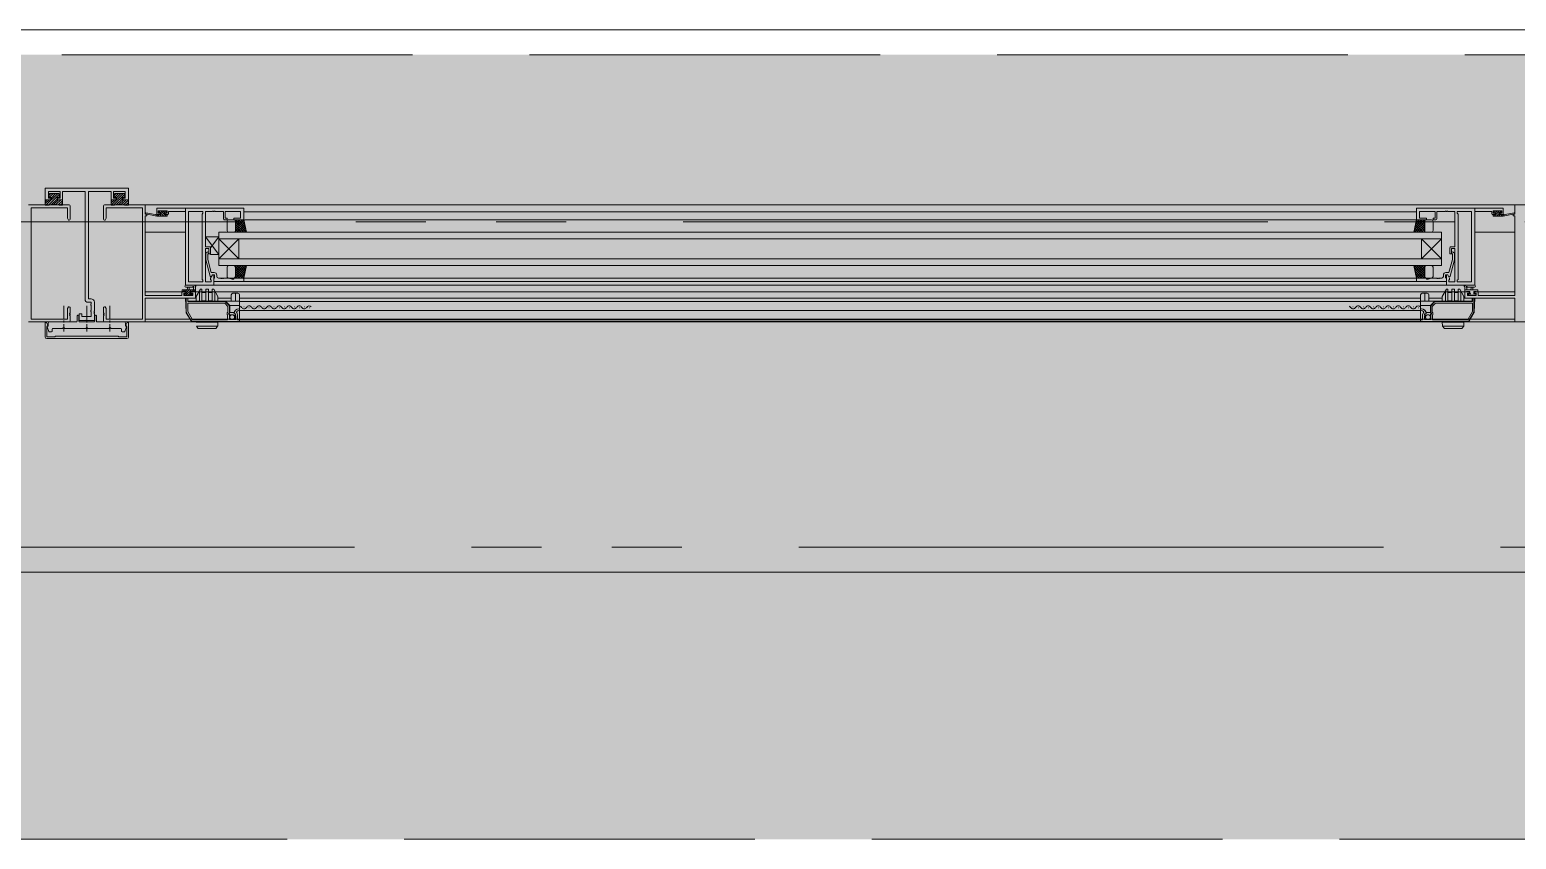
# Model space of a CAD drawing. Units: millimetres at full size. Extents: x -22551 to 92397, y -19340 to 14894.
# Drawn here: x -8228 to -7338, y 6644 to 7129 of the extents above; entities that cross this region are included whole.
import ezdxf

# ---------------------------------------------------------------- set-up
doc = ezdxf.new("R2010")
doc.units = ezdxf.units.MM
doc.header["$LTSCALE"] = 70
doc.linetypes.add('DASHED3', pattern=[4, 3, -1])
doc.linetypes.add('DOUBLE_CHAIN1', pattern=[8.8, 5, -1, 0.6, -0.6, 0.6, -1])
doc.layers.add('1-2_階なし_梁', color=9, linetype='DASHED3', lineweight=15)
doc.layers.add('2-0_通芯', color=7, linetype='Continuous', lineweight=15)

# ---------------------------------------------------------------- blocks, each defined once
blk = doc.blocks.new('グループ部品-125')
at = {"layer": '2-0_通芯'}
for p, q in [((-8218.39, 7034.3), (-8168.39, 7034.3)), ((-8218.39, 7027.8), (-8218.39, 7034.3)), ((-8217.84, 7024.25), (-8210.74, 7031.1)), ((-8216.39, 7032.37), (-8216.39, 7028.3)), ((-8209.39, 7032.37), (-8216.39, 7032.37)), ((-8216.19, 7029.89), (-8214.98, 7031.1)), ((-8215.91, 7028.75), (-8213.57, 7031.1)), ((-8215.69, 7031.1), (-8210.19, 7031.1)), ((-8214.64, 7028.61), (-8212.15, 7031.1)), ((-8209.39, 7028.3), (-8209.39, 7032.37)), ((-8207.89, 7032.37), (-8207.89, 7027.8)), ((-8194.35, 7032.37), (-8207.89, 7032.37)), ((-8194.35, 6967.1), (-8194.35, 7032.37)), ((-8192.42, 7032.37), (-8192.42, 6968.03)), ((-8178.89, 7032.37), (-8192.42, 7032.37)), ((-8178.89, 7027.8), (-8178.89, 7032.37)), ((-8178.74, 7024.25), (-8171.64, 7031.1)), ((-8177.39, 7032.37), (-8177.39, 7028.3)), ((-8170.39, 7032.37), (-8177.39, 7032.37)), ((-8177.09, 7029.89), (-8175.88, 7031.1)), ((-8176.81, 7028.75), (-8174.47, 7031.1)), ((-8171.09, 7031.1), (-8176.59, 7031.1)), ((-8175.54, 7028.61), (-8173.05, 7031.1)), ((-8170.39, 7028.3), (-8170.39, 7032.37)), ((-8168.39, 7034.3), (-8168.39, 7027.8)), ((-8228.39, 7024.3), (-8203.89, 7024.3)), ((-8226.76, 7022.67), (-8226.76, 6955.93)), ((-8205.02, 7022.67), (-8226.76, 7022.67)), ((-8218.39, 7027.3), (-8214.64, 7027.3)), ((-8218.39, 7025.17), (-8215.95, 7027.3)), ((-8218.39, 7026.28), (-8217.37, 7027.3)), ((-8215.39, 7027.3), (-8217.89, 7027.3)), ((-8216.43, 7024.25), (-8209.7, 7030.72)), ((-8216.39, 7028.3), (-8214.89, 7028.3)), ((-8216.19, 7029.2), (-8216.19, 7030.6)), ((-8214.64, 7028.7), (-8215.69, 7028.7)), ((-8214.89, 7028.3), (-8214.89, 7027.8)), ((-8214.83, 7024.43), (-8211.24, 7027.77)), ((-8214.64, 7027.3), (-8214.64, 7028.7)), ((-8213.3, 7024.55), (-8210.3, 7027.3)), ((-8211.92, 7024.52), (-8208.88, 7027.3)), ((-8207.94, 7027.3), (-8211.24, 7027.3)), ((-8210.89, 7028.3), (-8209.39, 7028.3)), ((-8210.89, 7027.8), (-8210.89, 7028.3)), ((-8210.64, 7024.37), (-8207.94, 7026.83)), ((-8208.39, 7027.3), (-8210.39, 7027.3)), ((-8210.31, 7028.7), (-8209.69, 7029.32)), ((-8209.94, 7024.25), (-8207.94, 7024.25)), ((-8209.69, 7029.2), (-8209.69, 7030.6)), ((-8209.35, 7024.25), (-8207.94, 7025.41)), ((-8207.94, 7024.25), (-8207.94, 7027.3)), ((-8205.02, 7016.39), (-8205.02, 7022.67)), ((-8203.39, 7023.8), (-8203.39, 7015.8)), ((-8183.39, 7023.8), (-8183.39, 7015.8)), ((-7338.39, 7024.3), (-8182.89, 7024.3)), ((-8181.76, 7022.67), (-8160.02, 7022.67)), ((-8181.76, 7016.39), (-8181.76, 7022.67)), ((-8178.84, 7027.3), (-8175.54, 7027.3)), ((-8178.84, 7025.56), (-8176.85, 7027.3)), ((-8178.84, 7026.73), (-8178.27, 7027.3)), ((-8176.39, 7027.3), (-8178.39, 7027.3)), ((-8177.39, 7028.3), (-8175.89, 7028.3)), ((-8177.33, 7024.25), (-8170.6, 7030.72)), ((-8177.09, 7029.2), (-8177.09, 7030.6)), ((-8175.89, 7028.3), (-8175.89, 7027.8)), ((-8175.73, 7024.43), (-8172.14, 7027.77)), ((-8174.2, 7024.55), (-8171.2, 7027.3)), ((-8172.82, 7024.52), (-8169.78, 7027.3)), ((-8168.39, 7027.3), (-8172.14, 7027.3)), ((-8171.89, 7028.3), (-8170.39, 7028.3)), ((-8171.89, 7027.8), (-8171.89, 7028.3)), ((-8171.54, 7024.37), (-8168.39, 7027.24)), ((-8168.89, 7027.3), (-8171.39, 7027.3)), ((-8171.21, 7028.7), (-8170.59, 7029.32)), ((-8170.59, 7029.2), (-8170.59, 7030.6)), ((-8170.25, 7024.25), (-8168.39, 7025.78)), ((-8160.02, 7022.67), (-8160.02, 6955.93)), ((-8158.39, 7018.8), (-8158.39, 7024.3)), ((-8099.39, 7022.3), (-8151.39, 7022.3)), ((-8151.39, 7019), (-8151.39, 7022.3)), ((-8134.39, 7022.3), (-8134.39, 6976.3)), ((-8099.39, 7020.1), (-8099.39, 7022.3)), ((-8099.39, 7022.3), (-8099.39, 7016)), ((-7397.39, 7022.3), (-7345.39, 7022.3)), ((-7397.39, 7020.1), (-7397.39, 7022.3)), ((-7397.39, 7022.3), (-7397.39, 7016)), ((-7362.39, 7022.3), (-7362.39, 6976.3)), ((-7345.39, 7019), (-7345.39, 7022.3)), ((-7338.39, 7024.3), (-7313.89, 7024.3)), ((-7338.39, 7018.8), (-7338.39, 7024.3)), ((-8204.39, 7015.3), (-8205.02, 7016.39)), ((-8203.89, 7015.3), (-8204.39, 7015.3)), ((-8182.89, 7015.3), (-8182.39, 7015.3)), ((-8182.39, 7015.3), (-8181.76, 7016.39)), ((-8157.39, 7018.8), (-8158.39, 7018.8)), ((-8158.39, 7017.8), (-8157.39, 7017.8)), ((-8158.39, 6970.03), (-8158.39, 7017.8)), ((-8151.39, 7017.5), (-8158.15, 7018.91)), ((-8152.5, 7018.67), (-8158.04, 7019.5)), ((-8157.39, 7017.8), (-8157.39, 7018.8)), ((-8151.39, 7018.5), (-8151.47, 7018.51)), ((-8151.39, 7017.5), (-8151.39, 7018.5)), ((-8149.19, 7018.5), (-8151.39, 7018.5)), ((-8151.33, 7017.5), (-8151.39, 7017.55)), ((-8145.69, 7017.5), (-8151.39, 7017.5)), ((-8149.99, 7017.5), (-8150.99, 7018.5)), ((-8150.59, 7020.8), (-8150.59, 7019.3)), ((-8145.39, 7020.8), (-8150.59, 7020.8)), ((-8150.59, 7019.3), (-8149.49, 7019.3)), ((-8149.7, 7020.61), (-8150.2, 7020.11)), ((-8149.46, 7019.67), (-8150.05, 7020.26)), ((-8149.99, 7019.6), (-8149.65, 7019.6)), ((-8148.64, 7017.5), (-8149.64, 7018.5)), ((-8148.89, 7020.7), (-8149.49, 7020.7)), ((-8149.49, 7019.3), (-8149.49, 7018.5)), ((-8149.19, 7019.14), (-8149.19, 7018.5)), ((-8145.95, 7017.5), (-8149.15, 7020.7)), ((-8147.29, 7017.5), (-8149.12, 7019.33)), ((-8146.69, 7020.5), (-8148.69, 7020.5)), ((-8146.7, 7019.6), (-8147.6, 7020.5)), ((-8146.79, 7019.6), (-8145.99, 7019.6)), ((-8146.79, 7018.5), (-8146.79, 7019.6)), ((-8145.09, 7018.5), (-8146.79, 7018.5)), ((-8145.99, 7020.7), (-8146.49, 7020.7)), ((-8146.49, 7019.3), (-8145.39, 7019.3)), ((-8146.49, 7018.5), (-8146.49, 7019.3)), ((-8145.69, 7019.94), (-8146.45, 7020.7)), ((-8145.69, 7019.9), (-8145.69, 7020.4)), ((-8145.41, 7018.31), (-8145.58, 7018.48)), ((-8145.39, 7019.3), (-8145.39, 7020.8)), ((-8145.39, 7017.8), (-8145.39, 7018.2)), ((-8144.59, 7020.37), (-8144.59, 7019)), ((-8134.39, 7020.37), (-8144.59, 7020.37)), ((-8134.39, 6976.3), (-8134.39, 7020.37)), ((-8132.46, 7020.37), (-8123.89, 7020.37)), ((-8132.46, 6978.23), (-8132.46, 7020.37)), ((-8123.89, 7019.3), (-8124.32, 7018.87)), ((-8124.32, 7018.87), (-8124.32, 6979.73)), ((-8123.89, 7020.37), (-8123.89, 7019.3)), ((-8122.39, 7020.37), (-8122.39, 6999.2)), ((-8118.35, 7020.37), (-8122.39, 7020.37)), ((-8117.35, 7020.37), (-8117.43, 7020.37)), ((-8111.59, 7020.37), (-8116.43, 7020.37)), ((-8111.59, 7016), (-8111.59, 7020.37)), ((-8109.39, 7015.5), (-8111.09, 7015.5)), ((-8110.59, 7020.37), (-8110.59, 7016.5)), ((-8101.32, 7020.37), (-8110.59, 7020.37)), ((-8110.59, 7016.5), (-8109.39, 7016.5)), ((-8109.39, 7016.5), (-8109.39, 7015.5)), ((-8109.39, 7009), (-8109.39, 7014.5)), ((-8108.39, 7015.5), (-8105.39, 7015.5)), ((-8105.39, 7016.5), (-8101.32, 7016.5)), ((-8105.39, 7015.5), (-8105.39, 7016.5)), ((-8099.39, 7015.5), (-8105.39, 7015.5)), ((-8104.39, 7008), (-8104.39, 7015.5)), ((-8104.39, 7011.38), (-8100.27, 7015.5)), ((-8104.39, 7012.8), (-8101.69, 7015.5)), ((-8104.39, 7014.21), (-8103.1, 7015.5)), ((-8104.39, 7009.97), (-8099.3, 7015.06)), ((-8104.39, 7014.5), (-8104.39, 7009)), ((-8104.39, 7014.31), (-8098.08, 7008)), ((-8104.39, 7008.56), (-8099.07, 7013.88)), ((-8104.16, 7015.5), (-8098.2, 7009.53)), ((-8102.75, 7015.5), (-8098.55, 7011.3)), ((-8101.33, 7015.5), (-8098.9, 7013.07)), ((-8101.32, 7016.5), (-8101.32, 7020.37)), ((-8099.92, 7015.5), (-8099.26, 7014.84)), ((-7748.39, 7015.5), (-8099.89, 7015.5)), ((-8099.39, 7020.1), (-7748.39, 7020.1)), ((-8099.39, 7015.5), (-8097.89, 7008)), ((-7748.39, 7020.1), (-7397.39, 7020.1)), ((-7396.89, 7015.5), (-7748.39, 7015.5)), ((-7397.39, 7015.5), (-7398.89, 7008)), ((-7392.39, 7014.31), (-7398.7, 7008)), ((-7392.62, 7015.5), (-7398.58, 7009.53)), ((-7394.03, 7015.5), (-7398.23, 7011.3)), ((-7395.45, 7015.5), (-7397.88, 7013.07)), ((-7392.39, 7008.56), (-7397.71, 7013.88)), ((-7396.86, 7015.5), (-7397.52, 7014.84)), ((-7392.39, 7009.97), (-7397.48, 7015.06)), ((-7397.39, 7015.5), (-7391.39, 7015.5)), ((-7392.39, 7011.38), (-7396.5, 7015.5)), ((-7395.46, 7020.37), (-7386.19, 7020.37)), ((-7395.46, 7016.5), (-7395.46, 7020.37)), ((-7391.39, 7016.5), (-7395.46, 7016.5)), ((-7392.39, 7012.8), (-7395.09, 7015.5)), ((-7392.39, 7014.21), (-7393.68, 7015.5)), ((-7392.39, 7008), (-7392.39, 7015.5)), ((-7392.39, 7014.5), (-7392.39, 7009)), ((-7391.39, 7015.5), (-7391.39, 7016.5)), ((-7388.39, 7015.5), (-7391.39, 7015.5)), ((-7387.39, 7016.5), (-7387.39, 7015.5)), ((-7386.19, 7016.5), (-7387.39, 7016.5)), ((-7387.39, 7015.5), (-7385.69, 7015.5)), ((-7387.39, 7009), (-7387.39, 7014.5)), ((-7386.19, 7020.37), (-7386.19, 7016.5)), ((-7385.19, 7020.37), (-7380.35, 7020.37)), ((-7385.19, 7016), (-7385.19, 7020.37)), ((-7379.43, 7020.37), (-7379.35, 7020.37)), ((-7378.43, 7020.37), (-7374.39, 7020.37)), ((-7374.39, 7020.37), (-7374.39, 6999.2)), ((-7372.89, 7020.37), (-7372.89, 7019.3)), ((-7364.32, 7020.37), (-7372.89, 7020.37)), ((-7372.89, 7019.3), (-7372.46, 7018.87)), ((-7372.46, 7018.87), (-7372.46, 6979.73)), ((-7364.32, 6978.23), (-7364.32, 7020.37)), ((-7362.39, 7020.37), (-7352.19, 7020.37)), ((-7362.39, 6976.3), (-7362.39, 7020.37)), ((-7352.19, 7020.37), (-7352.19, 7019)), ((-7351.69, 7018.5), (-7349.99, 7018.5)), ((-7351.39, 7020.8), (-7346.19, 7020.8)), ((-7351.39, 7019.3), (-7351.39, 7020.8)), ((-7350.29, 7019.3), (-7351.39, 7019.3)), ((-7351.39, 7017.8), (-7351.39, 7018.2)), ((-7351.37, 7018.31), (-7351.2, 7018.48)), ((-7351.09, 7019.94), (-7350.33, 7020.7)), ((-7351.09, 7019.9), (-7351.09, 7020.4)), ((-7351.09, 7017.5), (-7345.39, 7017.5)), ((-7350.83, 7017.5), (-7347.63, 7020.7)), ((-7350.79, 7020.7), (-7350.29, 7020.7)), ((-7349.99, 7019.6), (-7350.79, 7019.6)), ((-7350.29, 7018.5), (-7350.29, 7019.3)), ((-7350.09, 7020.5), (-7348.09, 7020.5)), ((-7350.08, 7019.6), (-7349.18, 7020.5)), ((-7349.99, 7018.5), (-7349.99, 7019.6)), ((-7349.49, 7017.5), (-7347.66, 7019.33)), ((-7348.14, 7017.5), (-7347.14, 7018.5)), ((-7347.89, 7020.7), (-7347.29, 7020.7)), ((-7347.59, 7019.14), (-7347.59, 7018.5)), ((-7347.59, 7018.5), (-7345.39, 7018.5)), ((-7347.32, 7019.67), (-7346.73, 7020.26)), ((-7347.29, 7019.3), (-7347.29, 7018.5)), ((-7346.19, 7019.3), (-7347.29, 7019.3)), ((-7346.79, 7019.6), (-7347.13, 7019.6)), ((-7347.08, 7020.61), (-7346.58, 7020.11)), ((-7346.79, 7017.5), (-7345.79, 7018.5)), ((-7346.19, 7020.8), (-7346.19, 7019.3)), ((-7345.44, 7017.5), (-7345.39, 7017.55)), ((-7345.39, 7017.5), (-7338.63, 7018.91)), ((-7345.39, 7018.5), (-7345.3, 7018.51)), ((-7345.39, 7017.5), (-7345.39, 7018.5)), ((-7344.28, 7018.67), (-7338.74, 7019.5)), ((-7339.39, 7018.8), (-7338.39, 7018.8)), ((-7339.39, 7017.8), (-7339.39, 7018.8)), ((-7338.39, 7017.8), (-7339.39, 7017.8)), ((-7338.39, 6970.03), (-7338.39, 7017.8)), ((-8158.39, 7008.1), (-8134.39, 7008.1)), ((-8114.39, 6994.7), (-8122.39, 7005.2)), ((-8122.39, 7005.2), (-8122.39, 6999.2)), ((-8114.39, 7005.2), (-8122.39, 7005.2)), ((-8114.39, 7005.2), (-8119.39, 6998.64)), ((-8114.39, 7008), (-8114.39, 6988)), ((-8114.39, 7008), (-7382.39, 7008)), ((-8114.39, 6994.7), (-8114.39, 7005.2)), ((-8105.39, 7008), (-8108.39, 7008)), ((-8104.39, 7012.9), (-8099.49, 7008)), ((-8104.39, 7011.48), (-8100.9, 7008)), ((-8104.39, 7010.07), (-8102.32, 7008)), ((-8104.39, 7008.66), (-8103.73, 7008)), ((-8103.53, 7008), (-8098.83, 7012.7)), ((-8102.12, 7008), (-8098.59, 7011.52)), ((-8100.7, 7008), (-8098.36, 7010.34)), ((-8099.29, 7008), (-8098.12, 7009.17)), ((-7397.49, 7008), (-7398.66, 7009.17)), ((-7396.08, 7008), (-7398.42, 7010.34)), ((-7394.66, 7008), (-7398.18, 7011.52)), ((-7393.25, 7008), (-7397.95, 7012.7)), ((-7392.39, 7012.9), (-7397.29, 7008)), ((-7392.39, 7011.48), (-7395.87, 7008)), ((-7392.39, 7010.07), (-7394.46, 7008)), ((-7392.39, 7008.66), (-7393.05, 7008)), ((-7391.39, 7008), (-7388.39, 7008)), ((-7382.39, 7008), (-7382.39, 6988)), ((-7362.39, 7008.1), (-7338.39, 7008.1)), ((-8122.39, 6999.2), (-8119.39, 6999.2)), ((-8122.39, 6999.2), (-8119.89, 6999.2)), ((-8122.39, 6998.2), (-8122.39, 6978.23)), ((-8120.39, 6998.2), (-8122.39, 6998.2)), ((-8121.41, 6996.12), (-8122.19, 6995.35)), ((-8120.39, 6995), (-8120.39, 6998.2)), ((-8119.39, 6999.2), (-8119.39, 6994.7)), ((-8119.39, 6998.7), (-8119.39, 6995)), ((-7382.39, 7004), (-8114.39, 7004)), ((-8102.39, 6992), (-8114.39, 7004)), ((-8102.39, 7004), (-8114.39, 6992)), ((-8102.39, 6992), (-8102.39, 7004)), ((-7394.39, 6992), (-7382.39, 7004)), ((-7394.39, 7004), (-7382.39, 6992)), ((-7394.39, 6992), (-7394.39, 7004)), ((-7377.39, 6998.7), (-7377.39, 6995)), ((-7374.39, 6999.2), (-7376.89, 6999.2)), ((-7376.39, 6998.2), (-7374.39, 6998.2)), ((-7376.39, 6995), (-7376.39, 6998.2)), ((-7375.37, 6996.12), (-7374.59, 6995.35)), ((-7374.39, 6998.2), (-7374.39, 6978.23)), ((-8122.19, 6995.35), (-8122.19, 6991.4)), ((-8122.19, 6991.4), (-8119.58, 6981.67)), ((-8120.99, 6994.85), (-8120.57, 6995.28)), ((-8120.99, 6991.56), (-8120.99, 6994.85)), ((-8118.91, 6983.8), (-8120.99, 6991.56)), ((-8119.39, 6995), (-8120.39, 6995)), ((-8119.39, 6994.7), (-8114.39, 6994.7)), ((-8114.39, 6992), (-7382.39, 6992)), ((-8114.39, 6988), (-7382.39, 6988)), ((-8109.39, 6987), (-8109.39, 6981.5)), ((-8105.39, 6988), (-8108.39, 6988)), ((-8104.39, 6981.69), (-8098.08, 6988)), ((-8104.39, 6983.1), (-8099.49, 6988)), ((-8104.39, 6988), (-8104.39, 6980.5)), ((-8104.39, 6984.51), (-8100.9, 6988)), ((-8104.39, 6985.93), (-8102.32, 6988)), ((-8104.39, 6987.34), (-8103.73, 6988)), ((-8104.39, 6987.44), (-8099.07, 6982.12)), ((-8104.39, 6981.5), (-8104.39, 6987)), ((-8103.53, 6988), (-8098.83, 6983.3)), ((-8102.12, 6988), (-8098.59, 6984.48)), ((-8100.7, 6988), (-8098.36, 6985.65)), ((-8099.39, 6980.5), (-8097.89, 6988)), ((-8099.29, 6988), (-8098.12, 6986.83)), ((-7397.39, 6980.5), (-7398.89, 6988)), ((-7392.39, 6981.69), (-7398.7, 6988)), ((-7397.49, 6988), (-7398.66, 6986.83)), ((-7396.08, 6988), (-7398.42, 6985.65)), ((-7394.66, 6988), (-7398.18, 6984.48)), ((-7393.25, 6988), (-7397.95, 6983.3)), ((-7392.39, 6987.44), (-7397.71, 6982.12)), ((-7392.39, 6983.1), (-7397.29, 6988)), ((-7392.39, 6984.51), (-7395.87, 6988)), ((-7392.39, 6985.93), (-7394.46, 6988)), ((-7392.39, 6987.34), (-7393.05, 6988)), ((-7392.39, 6988), (-7392.39, 6980.5)), ((-7392.39, 6981.5), (-7392.39, 6987)), ((-7391.39, 6988), (-7388.39, 6988)), ((-7387.39, 6987), (-7387.39, 6981.5)), ((-7377.87, 6983.8), (-7375.79, 6991.56)), ((-7377.39, 6995), (-7376.39, 6995)), ((-7374.59, 6991.4), (-7377.2, 6981.67)), ((-7375.79, 6994.85), (-7376.21, 6995.28)), ((-7375.79, 6991.56), (-7375.79, 6994.85)), ((-7374.59, 6995.35), (-7374.59, 6991.4)), ((-8123.89, 6978.23), (-8132.46, 6978.23)), ((-8124.32, 6979.73), (-8123.89, 6979.3)), ((-8123.89, 6979.3), (-8123.89, 6978.23)), ((-8122.39, 6978.23), (-8118.89, 6978.23)), ((-8119.32, 6980.54), (-8118.19, 6982.5)), ((-8119.32, 6979.73), (-8119.32, 6980.54)), ((-8118.89, 6979.3), (-8119.32, 6979.73)), ((-8119.1, 6981.3), (-8118.88, 6981.3)), ((-8117.09, 6983.8), (-8118.91, 6983.8)), ((-8118.89, 6978.23), (-8118.89, 6979.3)), ((-8118.19, 6982.5), (-8116.89, 6982.5)), ((-8117.39, 6982.5), (-8117.39, 6976.3)), ((-7379.39, 6978.5), (-8117.39, 6978.5)), ((-8116.89, 6982.5), (-8116.89, 6980.7)), ((-8115.59, 6981.5), (-8115.59, 6982.3)), ((-8113.35, 6980.5), (-8114.59, 6980.5)), ((-8112.35, 6980.5), (-8112.43, 6980.5)), ((-8112.16, 6980.38), (-8112.35, 6980.5)), ((-8108.31, 6980.5), (-8111.43, 6980.5)), ((-8108.39, 6980.5), (-8105.39, 6980.5)), ((-8106.39, 6979.8), (-8108.31, 6980.5)), ((-8105.39, 6979.8), (-8106.39, 6979.8)), ((-8105.39, 6980.5), (-7391.39, 6980.5)), ((-8105.39, 6980.5), (-8105.39, 6979.8)), ((-8104.39, 6986.03), (-8099.3, 6980.94)), ((-8104.39, 6984.61), (-8100.27, 6980.5)), ((-8104.39, 6983.2), (-8101.69, 6980.5)), ((-8104.39, 6981.79), (-8103.1, 6980.5)), ((-8104.16, 6980.5), (-8098.2, 6986.46)), ((-8102.75, 6980.5), (-8098.55, 6984.7)), ((-8101.33, 6980.5), (-8098.9, 6982.93)), ((-8099.92, 6980.5), (-8099.26, 6981.16)), ((-8099.39, 6978.5), (-8099.39, 6980)), ((-7392.62, 6980.5), (-7398.58, 6986.46)), ((-7394.03, 6980.5), (-7398.23, 6984.7)), ((-7395.45, 6980.5), (-7397.88, 6982.93)), ((-7396.86, 6980.5), (-7397.52, 6981.16)), ((-7392.39, 6986.03), (-7397.48, 6980.94)), ((-7397.39, 6978.5), (-7397.39, 6980)), ((-7392.39, 6984.61), (-7396.5, 6980.5)), ((-7392.39, 6983.2), (-7395.09, 6980.5)), ((-7392.39, 6981.79), (-7393.68, 6980.5)), ((-7391.39, 6980.5), (-7391.39, 6979.8)), ((-7388.39, 6980.5), (-7391.39, 6980.5)), ((-7391.39, 6979.8), (-7390.39, 6979.8)), ((-7390.39, 6979.8), (-7388.47, 6980.5)), ((-7388.47, 6980.5), (-7385.35, 6980.5)), ((-7384.61, 6980.38), (-7384.43, 6980.5)), ((-7384.43, 6980.5), (-7384.35, 6980.5)), ((-7383.43, 6980.5), (-7382.19, 6980.5)), ((-7381.19, 6981.5), (-7381.19, 6982.3)), ((-7378.59, 6982.5), (-7379.89, 6982.5)), ((-7379.89, 6982.5), (-7379.89, 6980.7)), ((-7379.69, 6983.8), (-7377.87, 6983.8)), ((-7379.39, 6982.5), (-7379.39, 6976.3)), ((-7377.46, 6980.54), (-7378.59, 6982.5)), ((-7377.68, 6981.3), (-7377.9, 6981.3)), ((-7377.89, 6979.3), (-7377.46, 6979.73)), ((-7377.89, 6978.23), (-7377.89, 6979.3)), ((-7374.39, 6978.23), (-7377.89, 6978.23)), ((-7377.46, 6979.73), (-7377.46, 6980.54)), ((-7372.46, 6979.73), (-7372.89, 6979.3)), ((-7372.89, 6979.3), (-7372.89, 6978.23)), ((-7372.89, 6978.23), (-7364.32, 6978.23)), ((-8158.39, 6972.3), (-8134.19, 6972.3)), ((-8136.49, 6970.03), (-8158.39, 6970.03)), ((-8136.49, 6971.8), (-8136.49, 6970.03)), ((-8136.29, 6973.2), (-8136.29, 6972.6)), ((-8128.39, 6973.5), (-8135.99, 6973.5)), ((-8135.99, 6972.3), (-8134.79, 6973.5)), ((-8135.29, 6971.5), (-8134.19, 6971.5)), ((-8135.29, 6970.03), (-8135.29, 6971.5)), ((-8130.02, 6970.03), (-8135.29, 6970.03)), ((-8135.19, 6972.5), (-8133.89, 6972.5)), ((-8135.09, 6970.51), (-8134.5, 6971.1)), ((-8135.09, 6970.8), (-8135.09, 6970.3)), ((-8133.89, 6971.1), (-8134.79, 6971.1)), ((-8134.79, 6970), (-8134.29, 6970)), ((-8134.45, 6972.5), (-8133.45, 6973.5)), ((-8134.39, 6976.3), (-8117.39, 6976.3)), ((-8134.39, 6976.3), (-7748.39, 6976.3)), ((-8134.25, 6970), (-8134.09, 6970.16)), ((-8134.19, 6971.5), (-8134.19, 6972.3)), ((-8134.12, 6975.1), (-8130.16, 6975.1)), ((-8134.09, 6970.2), (-8131.99, 6970.2)), ((-8134.05, 6970.2), (-8130.75, 6973.5)), ((-8133.89, 6971.71), (-8132.1, 6973.5)), ((-8133.89, 6972.5), (-8133.89, 6971.1)), ((-8133.29, 6973.5), (-8133.19, 6974.64)), ((-8132.71, 6970.2), (-8131.73, 6971.18)), ((-8132.09, 6973.5), (-8132.19, 6974.64)), ((-8131.79, 6970), (-8131.19, 6970)), ((-8131.56, 6970), (-8130.51, 6971.04)), ((-8131.49, 6972.5), (-8129.49, 6972.5)), ((-8131.49, 6971.56), (-8131.49, 6972.5)), ((-8131.19, 6972.3), (-7368.39, 6972.3)), ((-8131.19, 6972.3), (-8131.19, 6971.5)), ((-8131.19, 6971.5), (-8130.02, 6971.5)), ((-8130.69, 6971.1), (-8131.03, 6971.1)), ((-8130.98, 6970.09), (-8130.48, 6970.59)), ((-8130.41, 6972.5), (-8129.41, 6973.5)), ((-8130.02, 6971.5), (-8130.02, 6970.03)), ((-8129.59, 6974.68), (-8129.59, 6973.5)), ((-8129.26, 6972.3), (-8128.39, 6973.17)), ((-8128.39, 6972.6), (-8128.39, 6975.28)), ((-8128.39, 6968.4), (-8128.39, 6972.3)), ((-8127.89, 6969.57), (-8125.39, 6973.9)), ((-8127.89, 6969.57), (-8127.89, 6966.6)), ((-8125.99, 6972.86), (-8125.99, 6966.6)), ((-8124.49, 6973.9), (-8125.39, 6973.9)), ((-8124.49, 6966.9), (-8124.49, 6973.9)), ((-8122.19, 6971.8), (-8124.49, 6971.8)), ((-8122.19, 6966.9), (-8122.19, 6973.9)), ((-8120.59, 6973.9), (-8122.19, 6973.9)), ((-8120.59, 6966.9), (-8120.59, 6973.9)), ((-8118.29, 6971.8), (-8120.59, 6971.8)), ((-8118.29, 6966.9), (-8118.29, 6973.9)), ((-8117.39, 6973.9), (-8118.29, 6973.9)), ((-8117.69, 6976.3), (-7748.39, 6976.3)), ((-8114.89, 6969.57), (-8117.39, 6973.9)), ((-8116.79, 6966.6), (-8116.79, 6972.86)), ((-8114.89, 6969.57), (-8114.89, 6966.6)), ((-8106.89, 6970.4), (-8106.89, 6966.6)), ((-8102.89, 6971.4), (-8105.89, 6971.4)), ((-8104.39, 6971.4), (-8104.39, 6966.6)), ((-8101.89, 6970.4), (-8101.89, 6954.3)), ((-7748.39, 6976.3), (-7379.09, 6976.3)), ((-7362.39, 6976.3), (-7748.39, 6976.3)), ((-7394.89, 6970.4), (-7394.89, 6954.3)), ((-7393.89, 6971.4), (-7390.89, 6971.4)), ((-7392.39, 6971.4), (-7392.39, 6966.6)), ((-7389.89, 6970.4), (-7389.89, 6966.6)), ((-7381.89, 6969.57), (-7379.39, 6973.9)), ((-7381.89, 6969.57), (-7381.89, 6966.6)), ((-7379.99, 6966.6), (-7379.99, 6972.86)), ((-7362.39, 6976.3), (-7379.39, 6976.3)), ((-7379.39, 6973.9), (-7378.49, 6973.9)), ((-7378.49, 6966.9), (-7378.49, 6973.9)), ((-7378.49, 6971.8), (-7376.19, 6971.8)), ((-7376.19, 6966.9), (-7376.19, 6973.9)), ((-7376.19, 6973.9), (-7374.59, 6973.9)), ((-7374.59, 6966.9), (-7374.59, 6973.9)), ((-7374.59, 6971.8), (-7372.29, 6971.8)), ((-7372.29, 6966.9), (-7372.29, 6973.9)), ((-7372.29, 6973.9), (-7371.39, 6973.9)), ((-7368.89, 6969.57), (-7371.39, 6973.9)), ((-7370.79, 6972.86), (-7370.79, 6966.6)), ((-7368.89, 6969.57), (-7368.89, 6966.6)), ((-7368.39, 6972.6), (-7368.39, 6975.28)), ((-7368.39, 6973.5), (-7360.79, 6973.5)), ((-7365.59, 6972.3), (-7368.39, 6972.3)), ((-7368.39, 6968.4), (-7368.39, 6972.3)), ((-7365.29, 6972.5), (-7367.29, 6972.5)), ((-7367.19, 6974.68), (-7367.19, 6973.5)), ((-7366.76, 6971.5), (-7366.76, 6970.03)), ((-7365.59, 6971.5), (-7366.76, 6971.5)), ((-7366.76, 6970.03), (-7361.49, 6970.03)), ((-7362.66, 6975.1), (-7366.62, 6975.1)), ((-7365.8, 6970.09), (-7366.3, 6970.59)), ((-7366.09, 6971.1), (-7365.75, 6971.1)), ((-7365.59, 6972.3), (-7365.59, 6971.5)), ((-7364.99, 6970), (-7365.59, 6970)), ((-7365.29, 6971.56), (-7365.29, 6972.5)), ((-7362.69, 6970.2), (-7364.79, 6970.2)), ((-7364.69, 6973.5), (-7364.59, 6974.64)), ((-7363.49, 6973.5), (-7363.59, 6974.64)), ((-7362.89, 6972.5), (-7362.89, 6971.1)), ((-7361.59, 6972.5), (-7362.89, 6972.5)), ((-7362.89, 6971.1), (-7361.99, 6971.1)), ((-7338.39, 6972.3), (-7362.59, 6972.3)), ((-7362.59, 6971.5), (-7362.59, 6972.3)), ((-7361.49, 6971.5), (-7362.59, 6971.5)), ((-7361.99, 6970), (-7362.49, 6970)), ((-7361.69, 6970.8), (-7361.69, 6970.3)), ((-7361.49, 6970.03), (-7361.49, 6971.5)), ((-7360.49, 6973.2), (-7360.49, 6972.6)), ((-7360.29, 6971.8), (-7360.29, 6970.03)), ((-7360.29, 6970.03), (-7338.39, 6970.03)), ((-8207.19, 6963.82), (-8207.19, 6956.18)), ((-8205.02, 6962.21), (-8204.39, 6963.3)), ((-8205.02, 6955.93), (-8205.02, 6962.21)), ((-8204.39, 6963.3), (-8203.89, 6963.3)), ((-8203.39, 6962.8), (-8203.39, 6959.76)), ((-8193.39, 6963.82), (-8193.39, 6956.18)), ((-8190.82, 6966.1), (-8193.35, 6966.1)), ((-8192.42, 6968.03), (-8190.89, 6968.03)), ((-8190.98, 6964.85), (-8190.82, 6965.04)), ((-8190.98, 6964.35), (-8190.98, 6964.85)), ((-8190.82, 6964.16), (-8190.98, 6964.35)), ((-8190.98, 6961.05), (-8190.82, 6961.24)), ((-8190.98, 6960.55), (-8190.98, 6961.05)), ((-8190.82, 6960.36), (-8190.98, 6960.55)), ((-8190.82, 6965.04), (-8190.82, 6966.1)), ((-8190.82, 6961.24), (-8190.82, 6964.16)), ((-8190.82, 6957.5), (-8190.82, 6960.36)), ((-8188.89, 6960.96), (-8189.01, 6960.77)), ((-8189.01, 6960.77), (-8189.01, 6960.22)), ((-8189.01, 6960.22), (-8188.89, 6960.04)), ((-8188.89, 6959.96), (-8189.01, 6959.77)), ((-8188.89, 6966.03), (-8188.89, 6960.96)), ((-8188.89, 6960.04), (-8188.89, 6959.96)), ((-8183.39, 6962.8), (-8183.39, 6959.76)), ((-8182.39, 6963.3), (-8182.89, 6963.3)), ((-8181.76, 6962.21), (-8182.39, 6963.3)), ((-8181.76, 6955.93), (-8181.76, 6962.21)), ((-8179.59, 6963.82), (-8179.59, 6956.18)), ((-8158.39, 6968.4), (-8127.89, 6968.4)), ((-8158.39, 6954.3), (-8158.39, 6968.4)), ((-8133.96, 6960.18), (-8134.39, 6968.4)), ((-8132.89, 6966.48), (-8132.89, 6968.4)), ((-8101.89, 6966.6), (-8132.89, 6966.6)), ((-8129.09, 6966.4), (-8129.09, 6966.6)), ((-8122.19, 6966.9), (-8124.49, 6966.9)), ((-8120.59, 6966.9), (-8118.29, 6966.9)), ((-8114.89, 6968.4), (-8106.89, 6968.4)), ((-8107.86, 6959.81), (-8105.14, 6959.81)), ((-8107.79, 6964), (-8101.89, 6964)), ((-8103.67, 6959.81), (-8103.09, 6958.4)), ((-8101.89, 6962.1), (-8102.39, 6962.1)), ((-8102.29, 6961.1), (-7394.49, 6961.1)), ((-8101.89, 6968.4), (-7394.89, 6968.4)), ((-8101.89, 6966.4), (-7394.89, 6966.4)), ((-8099.33, 6963.36), (-8099.13, 6963.36)), ((-8096.33, 6962.6), (-8096.13, 6962.6)), ((-8093.33, 6963.36), (-8093.13, 6963.36)), ((-8090.33, 6962.6), (-8090.13, 6962.6)), ((-8087.33, 6963.36), (-8087.13, 6963.36)), ((-8084.33, 6962.6), (-8084.13, 6962.6)), ((-8081.33, 6963.36), (-8081.13, 6963.36)), ((-8078.33, 6962.6), (-8078.13, 6962.6)), ((-8075.33, 6963.36), (-8075.13, 6963.36)), ((-8072.33, 6962.6), (-8072.13, 6962.6)), ((-8069.33, 6963.36), (-8069.13, 6963.36)), ((-8066.33, 6962.6), (-8066.13, 6962.6)), ((-8063.33, 6963.36), (-8063.13, 6963.36)), ((-8060.33, 6962.6), (-8060.13, 6962.6)), ((-7435.33, 6963.36), (-7435.13, 6963.36)), ((-7432.33, 6962.6), (-7432.13, 6962.6)), ((-7429.33, 6963.36), (-7429.13, 6963.36)), ((-7426.33, 6962.6), (-7426.13, 6962.6)), ((-7423.33, 6963.36), (-7423.13, 6963.36)), ((-7420.33, 6962.6), (-7420.13, 6962.6)), ((-7417.33, 6963.36), (-7417.13, 6963.36)), ((-7414.33, 6962.6), (-7414.13, 6962.6)), ((-7411.33, 6963.36), (-7411.13, 6963.36)), ((-7408.33, 6962.6), (-7408.13, 6962.6)), ((-7405.33, 6963.36), (-7405.13, 6963.36)), ((-7402.33, 6962.6), (-7402.13, 6962.6)), ((-7399.33, 6963.36), (-7399.13, 6963.36)), ((-7396.33, 6962.6), (-7396.13, 6962.6)), ((-7394.89, 6966.6), (-7363.89, 6966.6)), ((-7388.99, 6964), (-7394.89, 6964)), ((-7394.89, 6962.1), (-7394.39, 6962.1)), ((-7393.11, 6959.81), (-7393.69, 6958.4)), ((-7388.92, 6959.81), (-7391.64, 6959.81)), ((-7381.89, 6968.4), (-7389.89, 6968.4)), ((-7376.19, 6966.9), (-7378.49, 6966.9)), ((-7374.59, 6966.9), (-7372.29, 6966.9)), ((-7338.39, 6968.4), (-7368.89, 6968.4)), ((-7367.69, 6966.4), (-7367.69, 6966.6)), ((-7363.89, 6966.48), (-7363.89, 6968.4)), ((-7362.82, 6960.18), (-7362.39, 6968.4)), ((-7338.39, 6954.3), (-7338.39, 6968.4)), ((-8203.89, 6954.3), (-8228.39, 6954.3)), ((-8226.76, 6955.93), (-8205.02, 6955.93)), ((-8216.11, 6948.5), (-8217.16, 6951.39)), ((-8216.94, 6952), (-8216.74, 6952.11)), ((-8216.59, 6952.37), (-8216.59, 6953.3)), ((-8215.59, 6954.3), (-8199.49, 6954.3)), ((-8207.19, 6955.18), (-8207.19, 6953.98)), ((-8207.19, 6952.98), (-8207.19, 6948.42)), ((-8203.39, 6958.84), (-8203.39, 6958.76)), ((-8203.39, 6957.84), (-8203.39, 6954.8)), ((-8199.19, 6954.6), (-8199.19, 6957.8)), ((-8198.69, 6958.3), (-8198.59, 6958.3)), ((-8198.09, 6957.8), (-8198.09, 6954.6)), ((-8197.89, 6959.1), (-8196.39, 6959.1)), ((-8197.89, 6955.5), (-8197.89, 6959.1)), ((-8197.79, 6954.3), (-8188.99, 6954.3)), ((-8194.06, 6955), (-8197.39, 6955)), ((-8196.39, 6959.1), (-8196.39, 6957.5)), ((-8196.39, 6957.5), (-8190.82, 6957.5)), ((-8193.87, 6955.14), (-8194.06, 6955)), ((-8193.39, 6955.18), (-8193.39, 6953.98)), ((-8193.39, 6952.98), (-8193.39, 6948.42)), ((-8192.72, 6955), (-8192.91, 6955.14)), ((-8189.39, 6955), (-8192.72, 6955)), ((-8189.01, 6959.77), (-8189.01, 6959.22)), ((-8189.01, 6959.22), (-8188.89, 6959.04)), ((-8188.89, 6959.04), (-8188.89, 6955.5)), ((-8188.69, 6954.6), (-8188.69, 6957.8)), ((-8188.19, 6958.3), (-8188.09, 6958.3)), ((-8187.59, 6957.8), (-8187.59, 6954.6)), ((-8187.29, 6954.3), (-8171.19, 6954.3)), ((-8183.39, 6958.84), (-8183.39, 6958.76)), ((-8183.39, 6957.84), (-8183.39, 6954.8)), ((-7338.39, 6954.3), (-8182.89, 6954.3)), ((-8160.02, 6955.93), (-8181.76, 6955.93)), ((-8179.59, 6955.18), (-8179.59, 6953.98)), ((-8179.59, 6952.98), (-8179.59, 6948.42)), ((-8169.62, 6951.39), (-8170.67, 6948.5)), ((-8170.19, 6953.3), (-8170.19, 6952.37)), ((-8170.04, 6952.11), (-8169.84, 6952)), ((-8158.39, 6955.93), (-7338.39, 6955.93)), ((-8130.98, 6954.8), (-8133.83, 6959.73)), ((-8130.01, 6954.5), (-7366.77, 6954.5)), ((-8114.89, 6954.1), (-8127.89, 6954.1)), ((-8127.76, 6951.8), (-8115.02, 6951.8)), ((-8126.84, 6950.51), (-8127.72, 6951.73)), ((-8125.99, 6954.3), (-8125.99, 6954.1)), ((-8125.49, 6954.1), (-8125.49, 6954.3)), ((-8117.29, 6954.1), (-8117.29, 6954.3)), ((-8116.79, 6954.1), (-8116.79, 6954.3)), ((-8115.94, 6950.51), (-8115.06, 6951.73)), ((-8114.89, 6954.1), (-8115.01, 6951.89)), ((-8109.29, 6959.62), (-8109.29, 6958.67)), ((-8107.99, 6958.6), (-8107.99, 6955.6)), ((-8104.19, 6955.6), (-8107.99, 6955.6)), ((-8107.79, 6955.6), (-8107.79, 6958.6)), ((-8104.69, 6959.07), (-8104.94, 6959.01)), ((-8104.83, 6958.14), (-8104.4, 6958.57)), ((-8103.09, 6958.4), (-8103.09, 6955.4)), ((-7391.95, 6958.14), (-7392.38, 6958.57)), ((-7392.09, 6959.07), (-7391.84, 6959.01)), ((-7388.99, 6955.6), (-7388.99, 6958.6)), ((-7387.49, 6959.62), (-7387.49, 6958.67)), ((-7381.89, 6954.1), (-7368.89, 6954.1)), ((-7381.89, 6954.1), (-7381.77, 6951.89)), ((-7369.02, 6951.8), (-7381.76, 6951.8)), ((-7380.84, 6950.51), (-7381.72, 6951.73)), ((-7379.99, 6954.1), (-7379.99, 6954.3)), ((-7379.49, 6954.1), (-7379.49, 6954.3)), ((-7371.29, 6954.1), (-7371.29, 6954.3)), ((-7370.79, 6954.3), (-7370.79, 6954.1)), ((-7369.94, 6950.51), (-7369.06, 6951.73)), ((-7368.89, 6954.1), (-7369.01, 6951.89)), ((-7365.8, 6954.8), (-7362.95, 6959.73)), ((-7283.39, 6954.3), (-7338.39, 6954.3)), ((-8169.39, 6944.3), (-8217.39, 6944.3)), ((-8214.59, 6948.3), (-8215.82, 6948.3)), ((-8214.09, 6950), (-8214.09, 6948.8)), ((-8207.86, 6950.3), (-8213.79, 6950.3)), ((-8194.06, 6950.3), (-8206.52, 6950.3)), ((-8180.26, 6950.3), (-8192.72, 6950.3)), ((-8172.99, 6950.3), (-8178.92, 6950.3)), ((-8172.69, 6948.8), (-8172.69, 6950)), ((-8170.96, 6948.3), (-8172.19, 6948.3)), ((-8126.43, 6950.3), (-8116.34, 6950.3)), ((-7370.34, 6950.3), (-7380.43, 6950.3)), ((-7298.89, 6804.3), (-9977.89, 6804.3))]:
    blk.add_line(p, q, dxfattribs=at)
at = {"layer": '2-0_通芯', "linetype": 'DOUBLE_CHAIN1'}
for p, q in [((-21388.39, 7014.3), (23861.61, 7014.3)), ((-22551.09, 6819.3), (23861.61, 6819.3))]:
    blk.add_line(p, q, dxfattribs=at)
at = {"layer": '2-0_通芯'}
for points in [[(-9968.39, 7129.3), (-7308.39, 7129.3), (-7308.39, 7114.3)], [(-8215.94, 7024.25), (-8218.39, 7024.25), (-8218.39, 7027.3)], [(-8211.24, 7027.3), (-8211.24, 7028.7), (-8210.19, 7028.7)], [(-8176.84, 7024.25), (-8178.84, 7024.25), (-8178.84, 7027.3)], [(-8175.54, 7027.3), (-8175.54, 7028.7), (-8176.59, 7028.7)], [(-8172.14, 7027.3), (-8172.14, 7028.7), (-8171.09, 7028.7)], [(-8170.84, 7024.25), (-8168.39, 7024.25), (-8168.39, 7027.3)], [(-8130.88, 6955), (-8133.89, 6960.22), (-8133.89, 6968.4)], [(-8132.99, 6968.4), (-8132.99, 6966.4), (-8110.49, 6966.4), (-8107.99, 6963.9), (-8107.99, 6959.77), (-8108.44, 6959.23)], [(-8130.36, 6955.9), (-8132.99, 6960.46), (-8132.99, 6965.5), (-8110.86, 6965.5), (-8108.89, 6963.53), (-8108.89, 6960.1), (-8109.29, 6959.62)], [(-8107.79, 6960), (-8107.79, 6964), (-8110.39, 6966.6)], [(-8108.09, 6958.9), (-8108.29, 6958.9), (-8108.29, 6959.3), (-8107.86, 6959.81)], [(-7388.99, 6960), (-7388.99, 6964), (-7386.39, 6966.6)], [(-7388.69, 6958.9), (-7388.49, 6958.9), (-7388.49, 6959.3), (-7388.92, 6959.81)], [(-7363.79, 6968.4), (-7363.79, 6966.4), (-7386.29, 6966.4), (-7388.79, 6963.9), (-7388.79, 6959.77), (-7388.34, 6959.23)], [(-7366.42, 6955.9), (-7363.79, 6960.46), (-7363.79, 6965.5), (-7385.92, 6965.5), (-7387.89, 6963.53), (-7387.89, 6960.1), (-7387.49, 6959.62)], [(-7365.9, 6955), (-7362.89, 6960.22), (-7362.89, 6968.4)], [(-8218.39, 6945.3), (-8218.39, 6953.8), (-8217.59, 6953.8), (-8216.48, 6951.88), (-8217.39, 6951.35), (-8217.39, 6945.3), (-8212.39, 6945.3), (-8212.39, 6945.7)], [(-8212.39, 6945.7), (-8174.39, 6945.7), (-8174.39, 6945.3), (-8169.39, 6945.3), (-8169.39, 6951.35), (-8170.3, 6951.88), (-8169.19, 6953.8), (-8168.39, 6953.8), (-8168.39, 6945.3)], [(-8109.09, 6958.33), (-8109.09, 6955.4), (-8129.49, 6955.4)], [(-8105.19, 6959.3), (-8105.19, 6959), (-8104.39, 6959), (-8104.39, 6956.1)], [(-8104.19, 6955.6), (-8104.19, 6957.8), (-8104.69, 6957.8)], [(-7393.69, 6958.4), (-7393.69, 6955.4), (-8103.09, 6955.4)], [(-7388.79, 6958.6), (-7388.79, 6955.6), (-7392.59, 6955.6), (-7392.59, 6957.8), (-7392.09, 6957.8)], [(-7391.59, 6959.3), (-7391.59, 6959), (-7392.39, 6959), (-7392.39, 6956.1)], [(-7387.69, 6958.33), (-7387.69, 6955.4), (-7367.29, 6955.4)]]:
    blk.add_lwpolyline(points, dxfattribs=at)
for centre, radius, start, end in [((-8215.69, 7030.6), 0.5, 90, 180), ((-8210.19, 7030.6), 0.5, 0, 90), ((-8176.59, 7030.6), 0.5, 90, 180), ((-8171.09, 7030.6), 0.5, 0, 90), ((-8217.89, 7027.8), 0.5, 180, 270), ((-8215.69, 7029.2), 0.5, 180, 270), ((-8212.95, 7009.55), 15, 89.94259, 101.47842), ((-8215.39, 7027.8), 0.5, 270, 0), ((-8212.92, 7009.55), 15, 78.52158, 90.05735), ((-8210.39, 7027.8), 0.5, 180, 270), ((-8210.19, 7029.2), 0.5, 270, 0), ((-8208.39, 7027.8), 0.5, 270, 0), ((-8203.89, 7023.8), 0.5, 0, 90), ((-8182.89, 7023.8), 0.5, 90, 180), ((-8178.39, 7027.8), 0.5, 180, 270), ((-8176.59, 7029.2), 0.5, 180, 270), ((-8173.85, 7009.55), 15, 89.94259, 101.47842), ((-8176.39, 7027.8), 0.5, 270, 0), ((-8173.82, 7009.55), 15, 78.52158, 90.05735), ((-8171.39, 7027.8), 0.5, 180, 270), ((-8171.09, 7029.2), 0.5, 270, 0), ((-8168.89, 7027.8), 0.5, 270, 0), ((-8203.89, 7015.8), 0.5, 270, 0), ((-8182.89, 7015.8), 0.5, 180, 270), ((-8158.09, 7019.2), 0.3, 81.55064, 258.25019), ((-8152.55, 7018.38), 0.3, 21.55064, 81.55064), ((-8151.99, 7018.6), 0.3, 201.55064, 320.80246), ((-8151.52, 7018.22), 0.3, 80.80246, 140.80246), ((-8150.89, 7019), 0.5, 180, 270), ((-8149.99, 7019.9), 0.3, 135, 270), ((-8149.49, 7020.4), 0.3, 90, 135), ((-8149.65, 7019.9), 0.3, 270, 326.94427), ((-8149.19, 7019.6), 0.25, 303.05573, 146.94427), ((-8148.89, 7019.14), 0.3, 123.05573, 180), ((-8148.89, 7020.5), 0.2, 0, 90), ((-8146.49, 7020.5), 0.2, 90, 180), ((-8145.99, 7020.4), 0.3, 0, 90), ((-8145.99, 7019.9), 0.3, 270, 359.99999), ((-8145.69, 7018.2), 0.3, 0, 90), ((-8145.69, 7017.8), 0.3, 270, 359.99999), ((-8145.09, 7019), 0.5, 270, 0), ((-8118.35, 7020.57), 0.2, 270, 336.42182), ((-8117.89, 7020.37), 0.3, 23.57818, 156.42182), ((-8117.43, 7020.57), 0.2, 203.57818, 270), ((-8117.35, 7020.57), 0.2, 270, 336.42182), ((-8116.89, 7020.37), 0.3, 23.57818, 156.42182), ((-8116.43, 7020.57), 0.2, 203.57818, 270), ((-8111.09, 7016), 0.5, 180, 270), ((-8108.39, 7014.5), 1, 89.9999, 179.9999), ((-8105.39, 7014.5), 1, 359.9999, 89.9999), ((-8099.89, 7016), 0.5, 270, 0), ((-7396.89, 7016), 0.5, 180, 270), ((-7391.39, 7014.5), 1, 90.0001, 180.0001), ((-7388.39, 7014.5), 1, 0.0001, 90.0001), ((-7385.69, 7016), 0.5, 270, 0), ((-7380.35, 7020.57), 0.2, 270, 336.42182), ((-7379.89, 7020.37), 0.3, 23.57818, 156.42182), ((-7379.43, 7020.57), 0.2, 203.57818, 270), ((-7379.35, 7020.57), 0.2, 270, 336.42182), ((-7378.89, 7020.37), 0.3, 23.57818, 156.42182), ((-7378.43, 7020.57), 0.2, 203.57818, 270), ((-7351.69, 7019), 0.5, 180, 270), ((-7351.09, 7018.2), 0.3, 90, 180), ((-7351.09, 7017.8), 0.3, 180, 270), ((-7350.79, 7020.4), 0.3, 90, 180), ((-7350.79, 7019.9), 0.3, 180, 270), ((-7350.29, 7020.5), 0.2, 0, 90), ((-7347.89, 7020.5), 0.2, 90, 180), ((-7347.59, 7019.6), 0.25, 33.05573, 236.94427), ((-7347.89, 7019.14), 0.3, 0, 56.94427), ((-7347.13, 7019.9), 0.3, 213.05573, 270), ((-7347.29, 7020.4), 0.3, 45, 90), ((-7346.79, 7019.9), 0.3, 270, 45), ((-7345.89, 7019), 0.5, 270, 0), ((-7345.26, 7018.22), 0.3, 39.19754, 99.19754), ((-7344.79, 7018.6), 0.3, 219.19754, 338.44936), ((-7344.23, 7018.38), 0.3, 98.44936, 158.44936), ((-7338.69, 7019.2), 0.3, 281.74981, 98.44936), ((-8108.39, 7009), 1, 179.9999, 269.9999), ((-8105.39, 7009), 1, 269.9999, 359.9999), ((-7391.39, 7009), 1, 180.0001, 270.0001), ((-7388.39, 7009), 1, 270.0001, 0.0001), ((-8120.99, 6995.7), 0.6, 315, 135), ((-8119.89, 6998.7), 0.5, 0, 90), ((-7376.89, 6998.7), 0.5, 90, 180), ((-7375.79, 6995.7), 0.6, 45, 225), ((-8108.39, 6987), 1, 90.0001, 180.0001), ((-8105.39, 6987), 1, 0.0001, 90.0001), ((-7391.39, 6987), 1, 89.9999, 179.9999), ((-7388.39, 6987), 1, 359.9999, 89.9999), ((-8119.1, 6981.8), 0.5, 195, 270), ((-8117.09, 6980.2), 0.3, 90, 180), ((-8117.09, 6982.3), 1.5, 0, 90), ((-8117.09, 6980.7), 0.2, 270, 0), ((-8114.59, 6981.5), 1, 180, 270), ((-8113.35, 6980.3), 0.2, 23.57818, 90), ((-8112.89, 6980.5), 0.3, 203.57818, 336.42182), ((-8112.43, 6980.3), 0.2, 90, 156.42182), ((-8111.89, 6980.5), 0.3, 203.57818, 336.42182), ((-8111.43, 6980.3), 0.2, 90, 156.42182), ((-8108.39, 6981.5), 1, 180.0001, 270.0001), ((-8105.39, 6981.5), 1, 270.0001, 0.0001), ((-8099.89, 6980), 0.5, 0, 90), ((-7396.89, 6980), 0.5, 90, 180), ((-7391.39, 6981.5), 1, 179.9999, 269.9999), ((-7388.39, 6981.5), 1, 269.9999, 359.9999), ((-7385.35, 6980.3), 0.2, 23.57818, 90), ((-7384.89, 6980.5), 0.3, 203.57818, 336.42182), ((-7384.35, 6980.3), 0.2, 23.57818, 90), ((-7383.89, 6980.5), 0.3, 203.57818, 336.42182), ((-7383.43, 6980.3), 0.2, 90, 156.42182), ((-7382.19, 6981.5), 1, 270, 0), ((-7379.69, 6982.3), 1.5, 90, 180), ((-7379.69, 6980.7), 0.2, 180, 270), ((-7379.69, 6980.2), 0.3, 0, 90), ((-7377.68, 6981.8), 0.5, 270, 345), ((-8135.99, 6971.8), 0.5, 90, 180), ((-8135.99, 6973.2), 0.3, 90, 180), ((-8135.99, 6972.6), 0.3, 180, 270), ((-8135.39, 6972.5), 0.2, 270, 359.99999), ((-8134.79, 6970.8), 0.3, 90, 180), ((-8134.79, 6970.3), 0.3, 180, 270), ((-8134.12, 6975.7), 0.6, 89.95977, 269.95977), ((-8134.29, 6970.2), 0.2, 270, 359.99999), ((-8132.69, 6974.6), 0.5, 5.09207, 174.90793), ((-8131.79, 6970.2), 0.2, 180, 270), ((-8131.49, 6971.1), 0.25, 123.05573, 326.94427), ((-8131.79, 6971.56), 0.3, 303.05573, 359.99999), ((-8131.03, 6970.8), 0.3, 90, 146.94427), ((-8131.19, 6970.3), 0.3, 270, 315), ((-8130.69, 6970.8), 0.3, 315, 90), ((-8130.16, 6975.4), 0.3, 269.95977, 340.81024), ((-8129.59, 6975.2), 0.3, 300, 160.81024), ((-8129.29, 6974.68), 0.3, 120, 180), ((-8129.29, 6972.5), 0.2, 180, 270), ((-8128.96, 6976), 0.3, 40.52878, 90), ((-8128.5, 6976.39), 0.3, 220.52878, 280.52878), ((-8128.69, 6972.6), 0.3, 270, 359.99999), ((-8128.39, 6975.8), 0.3, 300, 100.52878), ((-8128.09, 6975.28), 0.3, 120, 180), ((-8105.89, 6970.4), 1, 90, 180), ((-8102.89, 6970.4), 1, 0, 90), ((-7393.89, 6970.4), 1, 90, 180), ((-7390.89, 6970.4), 1, 0, 90), ((-7368.39, 6975.8), 0.3, 79.47122, 240), ((-7368.69, 6975.28), 0.3, 0, 60), ((-7368.09, 6972.6), 0.3, 180, 270), ((-7368.28, 6976.39), 0.3, 259.47122, 319.47122), ((-7367.82, 6976), 0.3, 90, 139.47122), ((-7367.19, 6975.2), 0.3, 19.18976, 240), ((-7367.49, 6972.5), 0.2, 270, 359.99999), ((-7367.49, 6974.68), 0.3, 0, 60), ((-7366.62, 6975.4), 0.3, 199.18976, 270.04023), ((-7366.09, 6970.8), 0.3, 90, 225), ((-7365.59, 6970.3), 0.3, 225, 270), ((-7365.75, 6970.8), 0.3, 33.05573, 90), ((-7365.29, 6971.1), 0.25, 213.05573, 56.94427), ((-7364.99, 6971.56), 0.3, 180, 236.94427), ((-7364.99, 6970.2), 0.2, 270, 359.99999), ((-7364.09, 6974.6), 0.5, 5.09207, 174.90793), ((-7362.49, 6970.2), 0.2, 180, 270), ((-7362.66, 6975.7), 0.6, 270.04023, 90.04023), ((-7361.99, 6970.8), 0.3, 0, 90), ((-7361.99, 6970.3), 0.3, 270, 359.99999), ((-7361.39, 6972.5), 0.2, 180, 270), ((-7360.79, 6973.2), 0.3, 0, 90), ((-7360.79, 6972.6), 0.3, 270, 359.99999), ((-7360.79, 6971.8), 0.5, 0, 90), ((-8203.89, 6962.8), 0.5, 0, 90), ((-8193.35, 6967.1), 1, 180, 270), ((-8190.89, 6966.03), 2, 0, 90), ((-8182.89, 6962.8), 0.5, 90, 180), ((-8132.96, 6960.23), 1, 183, 210), ((-8108.09, 6960), 0.3, 320, 359.99999), ((-8102.39, 6959.3), 2.8, 90, 180), ((-8102.29, 6959.2), 2.9, 90, 180), ((-8103.31, 6960.16), 0.5, 136.86773, 224.6572), ((-8102.29, 6959.2), 1.9, 90, 136.86773), ((-8102.23, 6962.14), 1.72, 29.20254, 78.5883), ((-8099.23, 6963.82), 1.72, 209.20254, 330.79746), ((-8096.23, 6962.14), 1.72, 29.20254, 150.79746), ((-8093.23, 6963.82), 1.72, 209.20254, 330.79746), ((-8090.23, 6962.14), 1.72, 29.20254, 150.79746), ((-8087.23, 6963.82), 1.72, 209.20254, 330.79746), ((-8084.23, 6962.14), 1.72, 29.20254, 150.79746), ((-8081.23, 6963.82), 1.72, 209.20254, 330.79746), ((-8078.23, 6962.14), 1.72, 29.20254, 150.79746), ((-8075.23, 6963.82), 1.72, 209.20254, 330.79746), ((-8072.23, 6962.14), 1.72, 29.20254, 150.79746), ((-8069.23, 6963.82), 1.72, 209.20254, 330.79746), ((-8066.23, 6962.14), 1.72, 29.20254, 150.79746), ((-8063.23, 6963.82), 1.72, 209.20254, 330.79746), ((-8060.23, 6962.14), 1.72, 43.81375, 150.79746), ((-7438.23, 6962.14), 1.72, 29.20254, 71.68503), ((-7435.23, 6963.82), 1.72, 209.20254, 330.79746), ((-7432.23, 6962.14), 1.72, 29.20254, 150.79746), ((-7429.23, 6963.82), 1.72, 209.20254, 330.79746), ((-7426.23, 6962.14), 1.72, 29.20254, 150.79746), ((-7423.23, 6963.82), 1.72, 209.20254, 330.79746), ((-7420.23, 6962.14), 1.72, 29.20254, 150.79746), ((-7417.23, 6963.82), 1.72, 209.20254, 330.79746), ((-7414.23, 6962.14), 1.72, 29.20254, 150.79746), ((-7411.23, 6963.82), 1.72, 209.20254, 330.79746), ((-7408.23, 6962.14), 1.72, 29.20254, 150.79746), ((-7405.23, 6963.82), 1.72, 209.20254, 330.79746), ((-7402.23, 6962.14), 1.72, 29.20254, 150.79746), ((-7399.23, 6963.82), 1.72, 209.20254, 330.79746), ((-7396.23, 6962.14), 1.72, 38.7592, 150.79746), ((-7394.49, 6959.2), 2.9, 0, 90), ((-7394.49, 6959.2), 1.9, 43.13227, 90), ((-7394.39, 6959.3), 2.8, 0, 90), ((-7393.47, 6960.16), 0.5, 315.3428, 43.13227), ((-7388.69, 6960), 0.3, 180, 220), ((-7363.82, 6960.23), 1, 330, 357), ((-8216.69, 6951.56), 0.5, 119.99993, 199.99625), ((-8216.89, 6952.37), 0.3, 300.02532, 359.99709), ((-8215.59, 6953.3), 1, 90, 180), ((-8203.89, 6954.8), 0.5, 270, 0), ((-8203.39, 6959.3), 0.3, 113.57818, 246.42182), ((-8203.39, 6958.3), 0.3, 113.57818, 246.42182), ((-8203.59, 6959.76), 0.2, 293.57818, 0), ((-8203.59, 6958.84), 0.2, 0, 66.42182), ((-8203.59, 6958.76), 0.2, 293.57818, 0), ((-8203.59, 6957.84), 0.2, 0, 66.42182), ((-8199.49, 6954.6), 0.3, 270, 0), ((-8198.69, 6957.8), 0.5, 90, 180), ((-8198.59, 6957.8), 0.5, 0, 90), ((-8197.79, 6954.6), 0.3, 180, 270), ((-8197.39, 6955.5), 0.5, 180, 270), ((-8193.39, 6955), 0.5, 16.60155, 163.39845), ((-8189.39, 6955.5), 0.5, 270, 0), ((-8188.99, 6954.6), 0.3, 270, 0), ((-8188.19, 6957.8), 0.5, 90, 180), ((-8188.09, 6957.8), 0.5, 0, 90), ((-8187.29, 6954.6), 0.3, 180, 270), ((-8183.19, 6959.76), 0.2, 180, 246.42182), ((-8183.19, 6958.84), 0.2, 113.57818, 180), ((-8183.19, 6958.76), 0.2, 180, 246.42182), ((-8183.19, 6957.84), 0.2, 113.57818, 180), ((-8182.89, 6954.8), 0.5, 180, 270), ((-8183.39, 6959.3), 0.3, 293.57818, 66.42182), ((-8183.39, 6958.3), 0.3, 293.57818, 66.42182), ((-8171.19, 6953.3), 1, 0, 90), ((-8169.89, 6952.37), 0.3, 180, 240.01506), ((-8170.09, 6951.56), 0.5, 340.00375, 60.00007), ((-8130.11, 6955.3), 1, 210, 270), ((-8130.01, 6955.5), 1, 210, 270), ((-8129.49, 6956.4), 1, 210, 270), ((-8115.3, 6951.9), 0.3, 324.28105, 357), ((-8109.09, 6958.67), 0.2, 180, 240), ((-8109.29, 6958.33), 0.2, 0, 60), ((-8108.29, 6959.1), 0.2, 140, 270), ((-8108.29, 6958.6), 0.3, 0, 90), ((-8108.09, 6958.6), 0.3, 0, 90), ((-8106.34, 6957.08), 1.45, 0, 359.999), ((-8104.99, 6959.2), 0.2, 180, 285), ((-8104.69, 6958), 0.2, 135, 270), ((-8104.89, 6956.1), 0.5, 270, 359.99999), ((-8104.61, 6958.78), 0.3, 315, 105), ((-7392.17, 6958.78), 0.3, 75, 225), ((-7391.89, 6956.1), 0.5, 180, 270), ((-7392.09, 6958), 0.2, 270, 45), ((-7390.44, 6957.08), 1.45, 0, 359.999), ((-7391.79, 6959.2), 0.2, 255, 0), ((-7388.69, 6958.6), 0.3, 90, 180), ((-7388.49, 6958.6), 0.3, 90, 180), ((-7388.49, 6959.1), 0.2, 270, 40), ((-7387.49, 6958.33), 0.2, 120, 180), ((-7387.69, 6958.67), 0.2, 300, 0), ((-7381.47, 6951.9), 0.3, 183, 215.71895), ((-7369.3, 6951.9), 0.3, 324.28105, 357), ((-7367.29, 6956.4), 1, 270, 330), ((-7366.77, 6955.5), 1, 270, 330), ((-7366.67, 6955.3), 1, 270, 330), ((-8217.39, 6945.3), 1, 180.00087, 270), ((-8215.82, 6948.6), 0.3, 199.9968, 270), ((-8214.59, 6948.8), 0.5, 270, 359.99999), ((-8213.79, 6950), 0.3, 90, 180), ((-8207.86, 6950.5), 0.2, 270, 343.39706), ((-8207.19, 6950.3), 0.5, 16.6061, 163.4019), ((-8206.52, 6950.5), 0.2, 196.60294, 270), ((-8194.06, 6950.5), 0.2, 270, 343.39706), ((-8193.39, 6950.3), 0.5, 16.5981, 163.3939), ((-8192.72, 6950.5), 0.2, 196.60294, 270), ((-8180.26, 6950.5), 0.2, 270, 343.39706), ((-8179.59, 6950.3), 0.5, 16.5981, 163.3939), ((-8178.92, 6950.5), 0.2, 196.60294, 270), ((-8172.99, 6950), 0.3, 0, 90), ((-8172.19, 6948.8), 0.5, 180, 270), ((-8170.96, 6948.6), 0.3, 270, 339.98725), ((-8169.39, 6945.3), 1, 270, 0), ((-8126.43, 6950.8), 0.5, 215.71895, 270), ((-8116.34, 6950.8), 0.5, 270, 324.28105), ((-7380.43, 6950.8), 0.5, 215.71895, 270), ((-7370.34, 6950.8), 0.5, 270, 324.28105)]:
    blk.add_arc(centre, radius, start, end, dxfattribs=at)

msp = doc.modelspace()

# ---------------------------------------------------------------- linework, layer by layer
at = {"layer": '1-2_階なし_梁', "color": 7}
msp.add_lwpolyline([(-11363.39, 6644.3), (13561.61, 6644.3), (13561.61, 7114.3), (-11363.39, 7114.3)], close=True, dxfattribs=at)
msp.add_lwpolyline([(-11363.39, 6644.3), (13561.61, 6644.3), (13561.61, 7114.3), (-11363.39, 7114.3)], close=True, dxfattribs=at)
at = {"layer": '1-2_階なし_梁'}
for points in [[(-11363.39, 7114.3), (13561.61, 6644.3), (13561.61, 7114.3)], [(-11363.39, 7114.3), (-11363.39, 6644.3), (13561.61, 6644.3)]]:
    msp.add_solid(points, dxfattribs=at)

# ---------------------------------------------------------------- block references
at = {"layer": '2-0_通芯'}
msp.add_blockref('グループ部品-125', (0, 0), dxfattribs=at)

doc.saveas('drawing.dxf')
